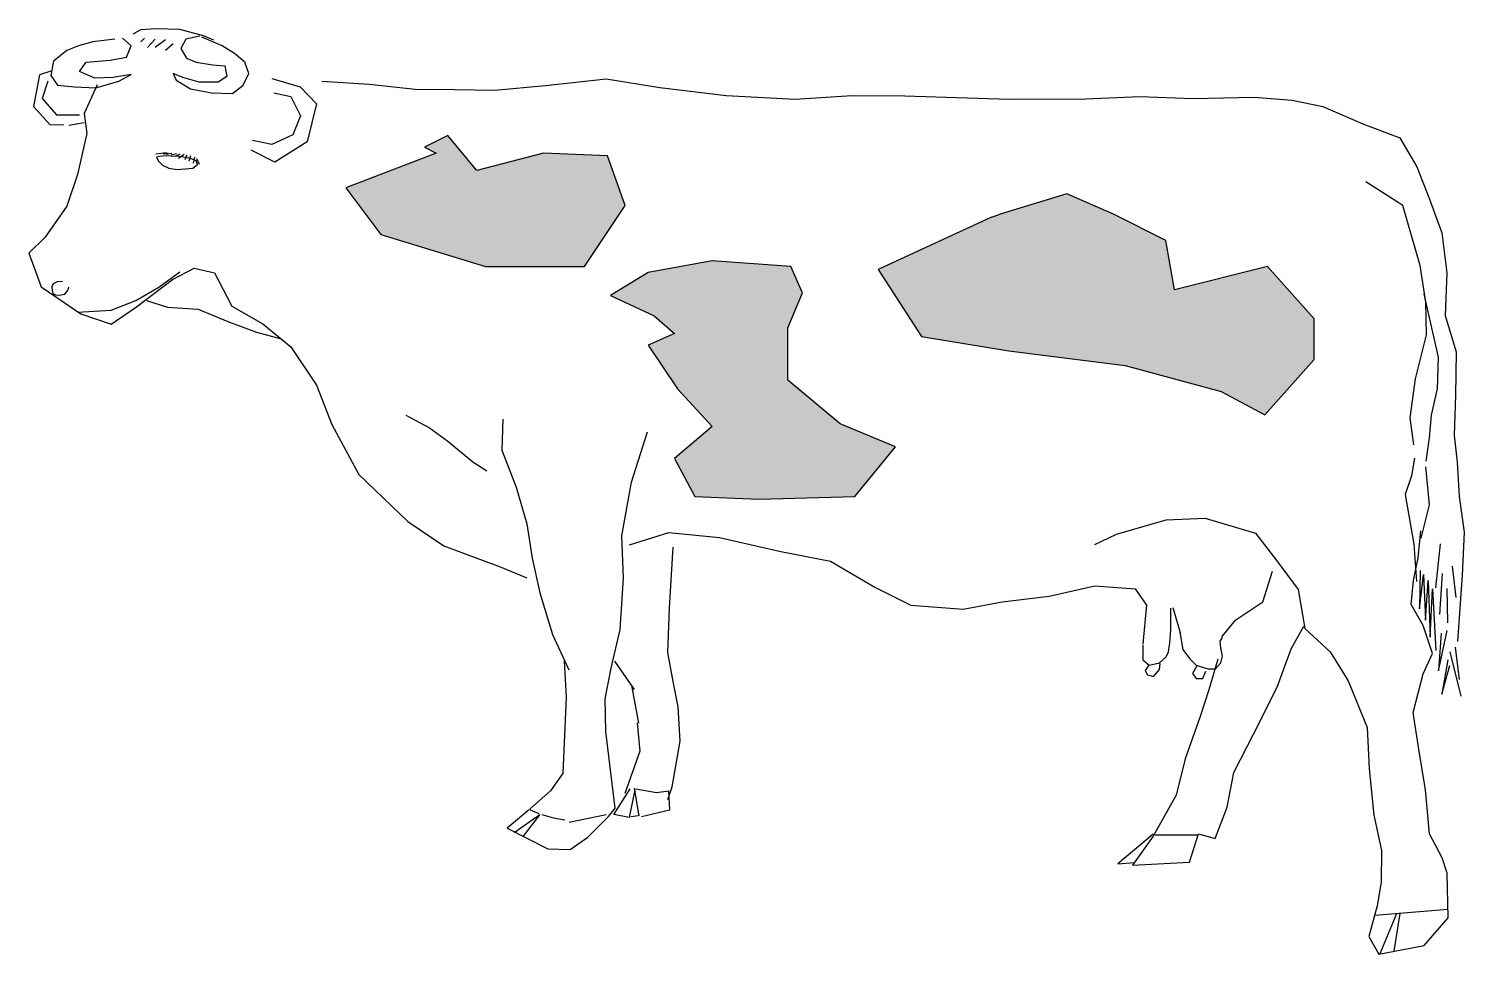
# Model space of a CAD drawing. Header units: millimetres. Extents: x -1474.18 to -1471.67, y 1782.24 to 1783.86.
import ezdxf

# ---------------------------------------------------------------- set-up
doc = ezdxf.new("R2010")
doc.units = ezdxf.units.MM
doc.header["$LTSCALE"] = 10
doc.layers.add('Animais', color=2, linetype='Continuous')

msp = doc.modelspace()

# ---------------------------------------------------------------- hatches: boundary and pattern name
at = {"layer": 'Animais'}
h = msp.add_hatch(dxfattribs=at)
h.set_pattern_fill('AR-SAND', color=256, scale=0.0005, style=0)
h.paths.add_polyline_path([(-1473.14, 1783.5501), (-1473.1705, 1783.6365), (-1473.2822, 1783.6416), (-1473.3989, 1783.6111), (-1473.4497, 1783.6721), (-1473.4903, 1783.6518), (-1473.47, 1783.6416), (-1473.6274, 1783.5806), (-1473.5665, 1783.4993), (-1473.3837, 1783.4434), (-1473.2111, 1783.4434)])
h.paths.add_polyline_path([(-1472.8303, 1783.3977), (-1472.8506, 1783.4434), (-1472.9877, 1783.4536), (-1473.0994, 1783.4333), (-1473.1654, 1783.3926), (-1473.0892, 1783.3571), (-1473.0537, 1783.3266), (-1473.0994, 1783.3063), (-1473.0486, 1783.23), (-1472.9877, 1783.164), (-1473.0537, 1783.1081), (-1473.0181, 1783.0421), (-1472.9064, 1783.037), (-1472.7389, 1783.0421), (-1472.6678, 1783.1284), (-1472.7642, 1783.1691), (-1472.8556, 1783.2453), (-1472.8556, 1783.3367)])
h.paths.add_polyline_path([(-1472.1955, 1783.4892), (-1472.2869, 1783.5349), (-1472.3682, 1783.5705), (-1472.485, 1783.5349), (-1472.5002, 1783.5298), (-1472.6982, 1783.4384), (-1472.6221, 1783.3215), (-1472.4697, 1783.2961), (-1472.2666, 1783.2707), (-1472.0991, 1783.225), (-1472.0229, 1783.1843), (-1471.9366, 1783.2809), (-1471.9366, 1783.352), (-1472.0178, 1783.4434), (-1472.1803, 1783.4028)])

# ---------------------------------------------------------------- linework, layer by layer
for p, q in [((-1473.9855, 1783.8568), (-1473.9996, 1783.8489)), ((-1473.9591, 1783.8587), (-1473.9855, 1783.8568)), ((-1473.9175, 1783.8573), (-1473.9591, 1783.8587)), ((-1473.8763, 1783.8462), (-1473.9175, 1783.8573)), ((-1473.8824, 1783.8457), (-1473.9074, 1783.8407)), ((-1473.8585, 1783.8387), (-1473.8763, 1783.8462)), ((-1474.1147, 1783.8206), (-1474.1381, 1783.8022)), ((-1474.0946, 1783.829), (-1474.1147, 1783.8206)), ((-1474.0695, 1783.8356), (-1474.0946, 1783.829)), ((-1474.0311, 1783.8407), (-1474.0695, 1783.8356)), ((-1474.0027, 1783.829), (-1474.0177, 1783.8423)), ((-1474.011, 1783.8089), (-1474.0027, 1783.829)), ((-1473.9793, 1783.8423), (-1473.986, 1783.8356)), ((-1473.9609, 1783.8407), (-1473.9743, 1783.8256)), ((-1473.9425, 1783.839), (-1473.9609, 1783.8256)), ((-1473.9292, 1783.8323), (-1473.9425, 1783.8206)), ((-1473.9074, 1783.8407), (-1473.9158, 1783.8239)), ((-1473.9158, 1783.8239), (-1473.9058, 1783.8072)), ((-1473.8439, 1783.829), (-1473.879, 1783.844)), ((-1473.8222, 1783.8156), (-1473.8439, 1783.829)), ((-1474.1381, 1783.8022), (-1474.1431, 1783.7771)), ((-1474.0929, 1783.7838), (-1474.0812, 1783.8005)), ((-1474.0812, 1783.8005), (-1474.0395, 1783.8039)), ((-1474.0395, 1783.8039), (-1474.011, 1783.8089)), ((-1473.9058, 1783.8072), (-1473.8891, 1783.8005)), ((-1473.8891, 1783.8005), (-1473.8606, 1783.7955)), ((-1473.8606, 1783.7955), (-1473.8389, 1783.7938)), ((-1473.8038, 1783.8005), (-1473.8222, 1783.8156)), ((-1473.7971, 1783.7804), (-1473.8038, 1783.8005)), ((-1474.1628, 1783.7781), (-1474.173, 1783.723)), ((-1474.1432, 1783.7844), (-1474.1628, 1783.7781)), ((-1474.1431, 1783.7771), (-1474.1314, 1783.7604)), ((-1474.0662, 1783.7721), (-1474.0929, 1783.7838)), ((-1474.0344, 1783.7738), (-1474.0662, 1783.7721)), ((-1474.0027, 1783.7788), (-1474.0344, 1783.7738)), ((-1474.0244, 1783.7671), (-1474.0027, 1783.7788)), ((-1473.9124, 1783.7738), (-1473.9292, 1783.7804)), ((-1473.9292, 1783.7804), (-1473.9241, 1783.7687)), ((-1473.884, 1783.7654), (-1473.9124, 1783.7738)), ((-1473.8356, 1783.7754), (-1473.8506, 1783.7654)), ((-1473.8389, 1783.7938), (-1473.8356, 1783.7754)), ((-1473.8072, 1783.7604), (-1473.7971, 1783.7804)), ((-1473.7568, 1783.7715), (-1473.7073, 1783.7574)), ((-1473.2788, 1783.7597), (-1473.173, 1783.7714)), ((-1473.173, 1783.7714), (-1473.0793, 1783.7558)), ((-1474.1481, 1783.7671), (-1474.1581, 1783.737)), ((-1474.1314, 1783.7604), (-1474.1013, 1783.757)), ((-1474.1013, 1783.757), (-1474.0645, 1783.7554)), ((-1474.0622, 1783.7609), (-1474.0847, 1783.7104)), ((-1474.0645, 1783.7554), (-1474.0244, 1783.7671)), ((-1473.9241, 1783.7687), (-1473.8991, 1783.7537)), ((-1473.8991, 1783.7537), (-1473.8623, 1783.747)), ((-1473.8506, 1783.7654), (-1473.884, 1783.7654)), ((-1473.8623, 1783.747), (-1473.8255, 1783.7453)), ((-1473.8255, 1783.7453), (-1473.8072, 1783.7604)), ((-1473.7537, 1783.747), (-1473.7236, 1783.7403)), ((-1473.7073, 1783.7574), (-1473.6792, 1783.7273)), ((-1473.6696, 1783.7672), (-1473.5866, 1783.7616)), ((-1473.5866, 1783.7616), (-1473.5064, 1783.7534)), ((-1473.5064, 1783.7534), (-1473.4371, 1783.7525)), ((-1473.4371, 1783.7525), (-1473.3678, 1783.7516)), ((-1473.3678, 1783.7516), (-1473.2788, 1783.7597)), ((-1473.0793, 1783.7558), (-1472.9632, 1783.7422)), ((-1474.173, 1783.723), (-1474.1449, 1783.6916)), ((-1474.1581, 1783.737), (-1474.133, 1783.7085)), ((-1473.7236, 1783.7403), (-1473.7069, 1783.7068)), ((-1473.6792, 1783.7273), (-1473.6953, 1783.6613)), ((-1472.9632, 1783.7422), (-1472.8428, 1783.7354)), ((-1472.8428, 1783.7354), (-1472.7442, 1783.7418)), ((-1472.7442, 1783.7418), (-1472.6513, 1783.7415)), ((-1472.6513, 1783.7415), (-1472.5613, 1783.7385)), ((-1472.5613, 1783.7385), (-1472.4685, 1783.7354)), ((-1472.4685, 1783.7354), (-1472.3353, 1783.7365)), ((-1472.3353, 1783.7365), (-1472.2409, 1783.7402)), ((-1472.2409, 1783.7402), (-1472.1481, 1783.7371)), ((-1472.1481, 1783.7371), (-1472.0413, 1783.7391)), ((-1472.0413, 1783.7391), (-1471.9749, 1783.7341)), ((-1471.9749, 1783.7341), (-1471.9212, 1783.7226)), ((-1471.9212, 1783.7226), (-1471.8515, 1783.6926)), ((-1474.133, 1783.7085), (-1474.0929, 1783.7085)), ((-1474.1113, 1783.6901), (-1474.0846, 1783.6951)), ((-1474.0847, 1783.7104), (-1474.0803, 1783.6755)), ((-1473.7069, 1783.7068), (-1473.7203, 1783.6734)), ((-1474.1449, 1783.6916), (-1474.12, 1783.6907)), ((-1474.0803, 1783.6755), (-1474.0965, 1783.604)), ((-1473.7203, 1783.6734), (-1473.757, 1783.6567)), ((-1473.4497, 1783.6721), (-1473.4903, 1783.6518)), ((-1473.3989, 1783.6111), (-1473.4497, 1783.6721)), ((-1471.8515, 1783.6926), (-1471.7871, 1783.6682)), ((-1473.7519, 1783.6257), (-1473.7928, 1783.6465)), ((-1473.757, 1783.6567), (-1473.7905, 1783.6633)), ((-1473.6953, 1783.6613), (-1473.7519, 1783.6257)), ((-1473.4903, 1783.6518), (-1473.47, 1783.6416)), ((-1471.7871, 1783.6682), (-1471.7569, 1783.6173)), ((-1473.9416, 1783.6422), (-1473.9593, 1783.6394)), ((-1473.9533, 1783.6357), (-1473.9585, 1783.6342)), ((-1473.9585, 1783.6342), (-1473.954, 1783.627)), ((-1473.954, 1783.627), (-1473.9476, 1783.6207)), ((-1473.9411, 1783.6366), (-1473.9533, 1783.6357)), ((-1473.9476, 1783.6207), (-1473.9367, 1783.6152)), ((-1473.9379, 1783.6415), (-1473.9467, 1783.6398)), ((-1473.9317, 1783.6407), (-1473.9422, 1783.6392)), ((-1473.9328, 1783.6362), (-1473.9411, 1783.6366)), ((-1473.9168, 1783.6353), (-1473.9332, 1783.6364)), ((-1473.9232, 1783.6404), (-1473.9328, 1783.6381)), ((-1473.9176, 1783.6398), (-1473.9262, 1783.6353)), ((-1473.9101, 1783.6392), (-1473.9197, 1783.6319)), ((-1473.899, 1783.6323), (-1473.9168, 1783.6353)), ((-1473.9052, 1783.6379), (-1473.9086, 1783.6295)), ((-1473.899, 1783.6366), (-1473.9018, 1783.6276)), ((-1473.8891, 1783.6282), (-1473.899, 1783.6323)), ((-1473.8949, 1783.6152), (-1473.887, 1783.6218)), ((-1473.8921, 1783.6347), (-1473.8943, 1783.6242)), ((-1473.887, 1783.6218), (-1473.8891, 1783.6282)), ((-1473.8885, 1783.6321), (-1473.884, 1783.6222)), ((-1473.47, 1783.6416), (-1473.6274, 1783.5806)), ((-1473.2822, 1783.6416), (-1473.3989, 1783.6111)), ((-1473.1705, 1783.6365), (-1473.2822, 1783.6416)), ((-1473.14, 1783.5501), (-1473.1705, 1783.6365)), ((-1474.0965, 1783.604), (-1474.115, 1783.5491)), ((-1473.9367, 1783.6152), (-1473.9225, 1783.613)), ((-1473.9225, 1783.613), (-1473.9084, 1783.6141)), ((-1473.9084, 1783.6141), (-1473.8949, 1783.6152)), ((-1471.7569, 1783.6173), (-1471.7352, 1783.5611)), ((-1473.6274, 1783.5806), (-1473.5665, 1783.4993)), ((-1472.3682, 1783.5705), (-1472.485, 1783.5349)), ((-1472.2869, 1783.5349), (-1472.3682, 1783.5705)), ((-1471.7814, 1783.5502), (-1471.8465, 1783.5912)), ((-1474.115, 1783.5491), (-1474.1529, 1783.4949)), ((-1473.2111, 1783.4434), (-1473.14, 1783.5501)), ((-1471.7516, 1783.4452), (-1471.7814, 1783.5502)), ((-1471.7352, 1783.5611), (-1471.7136, 1783.5022)), ((-1472.5002, 1783.5298), (-1472.6982, 1783.4384)), ((-1472.5002, 1783.5298), (-1472.485, 1783.5349)), ((-1472.1955, 1783.4892), (-1472.2869, 1783.5349)), ((-1474.1529, 1783.4949), (-1474.1816, 1783.4668)), ((-1473.5665, 1783.4993), (-1473.3837, 1783.4434)), ((-1471.7136, 1783.5022), (-1471.7049, 1783.4325)), ((-1472.1803, 1783.4028), (-1472.1955, 1783.4892)), ((-1474.1816, 1783.4668), (-1474.16, 1783.4078)), ((-1472.9877, 1783.4536), (-1473.0994, 1783.4333)), ((-1472.8506, 1783.4434), (-1472.9877, 1783.4536)), ((-1471.7413, 1783.3811), (-1471.7516, 1783.4452)), ((-1473.9933, 1783.3731), (-1473.9307, 1783.421)), ((-1473.9543, 1783.4075), (-1473.9175, 1783.4343)), ((-1473.9307, 1783.421), (-1473.8926, 1783.4405)), ((-1473.8926, 1783.4405), (-1473.8569, 1783.4324)), ((-1473.8569, 1783.4324), (-1473.8269, 1783.3745)), ((-1473.3837, 1783.4434), (-1473.2111, 1783.4434)), ((-1473.0994, 1783.4333), (-1473.1654, 1783.3926)), ((-1472.8303, 1783.3977), (-1472.8506, 1783.4434)), ((-1472.6982, 1783.4384), (-1472.6221, 1783.3215)), ((-1472.0178, 1783.4434), (-1472.1803, 1783.4028)), ((-1471.9366, 1783.352), (-1472.0178, 1783.4434)), ((-1471.7049, 1783.4325), (-1471.7074, 1783.3577)), ((-1474.16, 1783.4078), (-1474.0908, 1783.3611)), ((-1474.1386, 1783.4135), (-1474.141, 1783.4079)), ((-1474.141, 1783.4079), (-1474.1407, 1783.4022)), ((-1474.1407, 1783.4022), (-1474.1396, 1783.3966)), ((-1474.1396, 1783.3966), (-1474.1349, 1783.3938)), ((-1474.1318, 1783.4165), (-1474.1386, 1783.4135)), ((-1474.1349, 1783.3938), (-1474.1283, 1783.3933)), ((-1474.1227, 1783.4175), (-1474.1318, 1783.4165)), ((-1474.1283, 1783.3933), (-1474.1185, 1783.3955)), ((-1474.1185, 1783.3955), (-1474.1124, 1783.4025)), ((-1474.1124, 1783.4025), (-1474.1117, 1783.4072)), ((-1473.9944, 1783.3841), (-1473.9543, 1783.4075)), ((-1472.8556, 1783.3367), (-1472.8303, 1783.3977)), ((-1471.7447, 1783.3954), (-1471.7305, 1783.3314)), ((-1474.0378, 1783.3674), (-1473.9944, 1783.3841)), ((-1474.0373, 1783.3427), (-1473.9933, 1783.3731)), ((-1473.976, 1783.3841), (-1473.9392, 1783.3724)), ((-1473.9392, 1783.3724), (-1473.8858, 1783.369)), ((-1473.8858, 1783.369), (-1473.8339, 1783.3473)), ((-1473.8269, 1783.3745), (-1473.7725, 1783.3436)), ((-1473.1654, 1783.3926), (-1473.0892, 1783.3571)), ((-1471.7404, 1783.3242), (-1471.7413, 1783.3811)), ((-1474.0963, 1783.364), (-1474.0378, 1783.3674)), ((-1474.0908, 1783.3611), (-1474.0373, 1783.3427)), ((-1473.8339, 1783.3473), (-1473.7838, 1783.3289)), ((-1473.7725, 1783.3436), (-1473.7239, 1783.3031)), ((-1473.0892, 1783.3571), (-1473.0537, 1783.3266)), ((-1471.9366, 1783.2809), (-1471.9366, 1783.352)), ((-1471.7074, 1783.3577), (-1471.6887, 1783.2947)), ((-1473.7838, 1783.3289), (-1473.7404, 1783.3172)), ((-1473.0537, 1783.3266), (-1473.0994, 1783.3063)), ((-1472.8556, 1783.2453), (-1472.8556, 1783.3367)), ((-1472.6221, 1783.3215), (-1472.4697, 1783.2961)), ((-1471.7596, 1783.2472), (-1471.7404, 1783.3242)), ((-1471.7305, 1783.3314), (-1471.7198, 1783.2852)), ((-1473.7239, 1783.3031), (-1473.679, 1783.2364)), ((-1473.0994, 1783.3063), (-1473.0486, 1783.23)), ((-1472.4697, 1783.2961), (-1472.2666, 1783.2707)), ((-1471.6887, 1783.2947), (-1471.6898, 1783.2185)), ((-1472.2666, 1783.2707), (-1472.0991, 1783.225)), ((-1472.0229, 1783.1843), (-1471.9366, 1783.2809)), ((-1471.7198, 1783.2852), (-1471.7216, 1783.23)), ((-1472.7642, 1783.1691), (-1472.8556, 1783.2453)), ((-1471.7688, 1783.1795), (-1471.7596, 1783.2472)), ((-1473.679, 1783.2364), (-1473.6522, 1783.1676)), ((-1473.0486, 1783.23), (-1472.9877, 1783.164)), ((-1472.0991, 1783.225), (-1472.0229, 1783.1843)), ((-1471.7216, 1783.23), (-1471.7323, 1783.1838)), ((-1471.6898, 1783.2185), (-1471.6922, 1783.1492)), ((-1473.5227, 1783.1841), (-1473.4818, 1783.1619)), ((-1473.3537, 1783.177), (-1473.3555, 1783.123)), ((-1472.6678, 1783.1284), (-1472.7642, 1783.1691)), ((-1471.7621, 1783.1322), (-1471.7688, 1783.1795)), ((-1471.7323, 1783.1838), (-1471.7358, 1783.1446)), ((-1473.6522, 1783.1676), (-1473.6052, 1783.0801)), ((-1473.4818, 1783.1619), (-1473.4493, 1783.1386)), ((-1473.1286, 1783.0669), (-1473.1007, 1783.1547)), ((-1472.9877, 1783.164), (-1473.0537, 1783.1081)), ((-1471.7358, 1783.1446), (-1471.7412, 1783.1037)), ((-1471.6922, 1783.1492), (-1471.6868, 1783.1019)), ((-1473.4493, 1783.1386), (-1473.4061, 1783.1025)), ((-1473.3555, 1783.123), (-1473.33, 1783.0584)), ((-1472.7389, 1783.0421), (-1472.6678, 1783.1284)), ((-1473.4061, 1783.1025), (-1473.3817, 1783.0865)), ((-1473.0537, 1783.1081), (-1473.0181, 1783.0421)), ((-1471.7615, 1783.1086), (-1471.7666, 1783.0782)), ((-1471.7421, 1783.0936), (-1471.7354, 1783.0273)), ((-1471.6868, 1783.1019), (-1471.6832, 1783.0422)), ((-1473.6052, 1783.0801), (-1473.5192, 1782.9982)), ((-1471.7666, 1783.0782), (-1471.7774, 1783.0453)), ((-1473.33, 1783.0584), (-1473.3113, 1782.994)), ((-1473.1456, 1782.9732), (-1473.1286, 1783.0669)), ((-1471.7774, 1783.0453), (-1471.7623, 1782.9589)), ((-1473.0181, 1783.0421), (-1472.9064, 1783.037)), ((-1472.9064, 1783.037), (-1472.7389, 1783.0421)), ((-1471.7354, 1783.0273), (-1471.7503, 1782.9693)), ((-1471.6832, 1783.0422), (-1471.6743, 1782.9795)), ((-1473.5192, 1782.9982), (-1473.4568, 1782.9559)), ((-1473.3113, 1782.994), (-1473.3022, 1782.9341)), ((-1472.2817, 1782.9762), (-1472.1949, 1783.001)), ((-1472.1949, 1783.001), (-1472.1268, 1783.0043)), ((-1472.1268, 1783.0043), (-1472.039, 1782.9778)), ((-1473.1425, 1782.8996), (-1473.1456, 1782.9732)), ((-1473.1323, 1782.9575), (-1473.0636, 1782.9788)), ((-1473.0636, 1782.9788), (-1472.9752, 1782.9703)), ((-1472.9752, 1782.9703), (-1472.8678, 1782.9459)), ((-1472.3197, 1782.9581), (-1472.2817, 1782.9762)), ((-1472.039, 1782.9778), (-1472.0018, 1782.9294)), ((-1471.7548, 1782.935), (-1471.7504, 1782.982)), ((-1471.6743, 1782.9795), (-1471.6781, 1782.9047)), ((-1473.4568, 1782.9559), (-1473.3582, 1782.9193)), ((-1473.0625, 1782.847), (-1473.0562, 1782.9536)), ((-1472.8678, 1782.9459), (-1472.781, 1782.9291)), ((-1471.7623, 1782.9589), (-1471.7575, 1782.8935)), ((-1471.7165, 1782.9594), (-1471.7243, 1782.8826)), ((-1473.3582, 1782.9193), (-1473.3117, 1782.8997)), ((-1473.3022, 1782.9341), (-1473.289, 1782.874)), ((-1472.781, 1782.9291), (-1472.7035, 1782.8835)), ((-1472.0018, 1782.9294), (-1471.9646, 1782.8796)), ((-1471.763, 1782.8951), (-1471.7548, 1782.935)), ((-1471.6957, 1782.9203), (-1471.6892, 1782.8657)), ((-1473.1483, 1782.8097), (-1473.1425, 1782.8996)), ((-1472.0263, 1782.8581), (-1472.0093, 1782.9116)), ((-1471.7672, 1782.8536), (-1471.763, 1782.8951)), ((-1471.7514, 1782.9128), (-1471.7526, 1782.8459)), ((-1471.7526, 1782.8459), (-1471.7457, 1782.9059)), ((-1471.7457, 1782.9059), (-1471.7422, 1782.8263)), ((-1471.7422, 1782.8263), (-1471.7376, 1782.8955)), ((-1471.7376, 1782.8955), (-1471.7341, 1782.7963)), ((-1471.7126, 1782.9073), (-1471.7178, 1782.8358)), ((-1471.6781, 1782.9047), (-1471.6862, 1782.7885)), ((-1473.289, 1782.874), (-1473.2665, 1782.8011)), ((-1472.7035, 1782.8835), (-1472.6408, 1782.8523)), ((-1472.4811, 1782.8581), (-1472.399, 1782.8678)), ((-1472.399, 1782.8678), (-1472.3194, 1782.886)), ((-1472.3194, 1782.886), (-1472.2488, 1782.8808)), ((-1472.2488, 1782.8808), (-1472.229, 1782.8524)), ((-1471.9646, 1782.8796), (-1471.953, 1782.8113)), ((-1471.7341, 1782.7963), (-1471.7295, 1782.8805)), ((-1471.7295, 1782.8805), (-1471.7238, 1782.7732)), ((-1471.7048, 1782.8813), (-1471.7035, 1782.8215)), ((-1473.0651, 1782.7694), (-1473.0625, 1782.847)), ((-1472.6408, 1782.8523), (-1472.5495, 1782.8451)), ((-1472.5495, 1782.8451), (-1472.4811, 1782.8581)), ((-1472.229, 1782.8524), (-1472.2354, 1782.7847)), ((-1472.187, 1782.8299), (-1472.187, 1782.8469)), ((-1472.1834, 1782.8481), (-1472.1697, 1782.8019)), ((-1472.0732, 1782.8264), (-1472.0263, 1782.8581)), ((-1471.7462, 1782.8169), (-1471.7672, 1782.8536)), ((-1472.187, 1782.809), (-1472.187, 1782.8299)), ((-1472.0977, 1782.7967), (-1472.0732, 1782.8264)), ((-1473.2665, 1782.8011), (-1473.238, 1782.7392)), ((-1473.1644, 1782.7423), (-1473.1483, 1782.8097)), ((-1472.1883, 1782.7867), (-1472.187, 1782.809)), ((-1472.1713, 1782.805), (-1472.1661, 1782.7749)), ((-1472.1007, 1782.7893), (-1472.0968, 1782.7959)), ((-1471.9764, 1782.776), (-1471.9543, 1782.8155)), ((-1471.953, 1782.8113), (-1471.9086, 1782.771)), ((-1471.7299, 1782.7678), (-1471.7462, 1782.8169)), ((-1471.7192, 1782.7374), (-1471.7042, 1782.8078)), ((-1471.7145, 1782.8032), (-1471.7192, 1782.7374)), ((-1473.0557, 1782.7192), (-1473.0651, 1782.7694)), ((-1472.2354, 1782.7828), (-1472.2354, 1782.7566)), ((-1472.1949, 1782.7618), (-1472.1909, 1782.771)), ((-1472.1909, 1782.771), (-1472.1883, 1782.7867)), ((-1472.1661, 1782.7749), (-1472.1543, 1782.7592)), ((-1472.0994, 1782.7775), (-1472.1007, 1782.7893)), ((-1472.0968, 1782.7632), (-1472.0994, 1782.7775)), ((-1472.0008, 1782.7089), (-1471.9764, 1782.776)), ((-1471.9086, 1782.771), (-1471.877, 1782.72)), ((-1471.7463, 1782.7323), (-1471.7299, 1782.7678)), ((-1471.6996, 1782.7709), (-1471.68, 1782.6936)), ((-1471.6903, 1782.779), (-1471.6834, 1782.7224)), ((-1473.2462, 1782.7543), (-1473.2427, 1782.6918)), ((-1473.1746, 1782.6885), (-1473.1644, 1782.7423)), ((-1473.1586, 1782.7543), (-1473.1239, 1782.7048)), ((-1472.2354, 1782.7566), (-1472.2249, 1782.7474)), ((-1472.2249, 1782.7488), (-1472.2315, 1782.7383)), ((-1472.2249, 1782.7474), (-1472.2066, 1782.7514)), ((-1472.2066, 1782.7514), (-1472.1949, 1782.7618)), ((-1472.2066, 1782.7396), (-1472.2053, 1782.7501)), ((-1472.1543, 1782.7592), (-1472.1426, 1782.7474)), ((-1472.1412, 1782.7461), (-1472.1491, 1782.7331)), ((-1472.1426, 1782.7474), (-1472.1216, 1782.7409)), ((-1472.1046, 1782.7581), (-1472.1202, 1782.7046)), ((-1472.1086, 1782.7409), (-1472.0994, 1782.7514)), ((-1472.0994, 1782.7514), (-1472.0968, 1782.7632)), ((-1471.703, 1782.757), (-1471.7134, 1782.697)), ((-1471.7134, 1782.697), (-1471.6996, 1782.7467)), ((-1473.0475, 1782.6746), (-1473.0557, 1782.7192)), ((-1472.2315, 1782.7383), (-1472.2275, 1782.7304)), ((-1472.2275, 1782.7304), (-1472.2171, 1782.7278)), ((-1472.2171, 1782.7278), (-1472.2066, 1782.7396)), ((-1472.1491, 1782.7331), (-1472.1426, 1782.7239)), ((-1472.1426, 1782.7239), (-1472.1308, 1782.7239)), ((-1472.1308, 1782.7239), (-1472.1256, 1782.737)), ((-1472.1216, 1782.7409), (-1472.1086, 1782.7409)), ((-1471.877, 1782.72), (-1471.8437, 1782.6385)), ((-1471.7638, 1782.6649), (-1471.7463, 1782.7323)), ((-1473.2427, 1782.6918), (-1473.2488, 1782.5589)), ((-1473.128, 1782.7092), (-1473.1164, 1782.6461)), ((-1472.1202, 1782.7046), (-1472.1356, 1782.658)), ((-1472.0424, 1782.6271), (-1472.0008, 1782.7089)), ((-1473.1737, 1782.6316), (-1473.1746, 1782.6885)), ((-1473.0439, 1782.6148), (-1473.0475, 1782.6746)), ((-1473.1187, 1782.6466), (-1473.1143, 1782.5971)), ((-1472.1356, 1782.658), (-1472.1617, 1782.584)), ((-1471.7535, 1782.6008), (-1471.7638, 1782.6649)), ((-1473.1574, 1782.498), (-1473.1737, 1782.6316)), ((-1472.0765, 1782.5603), (-1472.0424, 1782.6271)), ((-1471.8437, 1782.6385), (-1471.8406, 1782.5663)), ((-1473.1143, 1782.5971), (-1473.1403, 1782.5233)), ((-1473.0577, 1782.5349), (-1473.0439, 1782.6148)), ((-1471.742, 1782.5297), (-1471.7535, 1782.6008)), ((-1472.1617, 1782.584), (-1472.1777, 1782.5207)), ((-1471.8406, 1782.5663), (-1471.8322, 1782.4856)), ((-1473.2482, 1782.5593), (-1473.27, 1782.5281)), ((-1472.0882, 1782.4997), (-1472.0765, 1782.5603)), ((-1473.27, 1782.5281), (-1473.31, 1782.4934)), ((-1473.1595, 1782.4867), (-1473.1313, 1782.5315)), ((-1473.1231, 1782.5298), (-1473.133, 1782.4817)), ((-1473.1243, 1782.5329), (-1473.1162, 1782.4841)), ((-1473.1214, 1782.5315), (-1473.0849, 1782.5249)), ((-1473.0849, 1782.5249), (-1473.0633, 1782.5282)), ((-1473.0653, 1782.5129), (-1473.0577, 1782.5349)), ((-1473.0617, 1782.495), (-1473.0633, 1782.5282)), ((-1472.1777, 1782.5207), (-1472.2175, 1782.4486)), ((-1471.7348, 1782.4532), (-1471.742, 1782.5297)), ((-1473.31, 1782.4934), (-1473.3457, 1782.4627)), ((-1473.3055, 1782.495), (-1473.2906, 1782.4883)), ((-1473.1689, 1782.4831), (-1473.1574, 1782.498)), ((-1473.1114, 1782.4833), (-1473.0617, 1782.495)), ((-1472.1095, 1782.4449), (-1472.0882, 1782.4997)), ((-1473.3337, 1782.4551), (-1473.2889, 1782.4867)), ((-1473.2889, 1782.4867), (-1473.3188, 1782.4485)), ((-1473.2853, 1782.487), (-1473.2647, 1782.4808)), ((-1473.2647, 1782.4808), (-1473.2454, 1782.4774)), ((-1473.2375, 1782.4734), (-1473.1728, 1782.4867)), ((-1473.1862, 1782.4657), (-1473.1689, 1782.4831)), ((-1473.133, 1782.4817), (-1473.1595, 1782.4867)), ((-1473.1297, 1782.4833), (-1473.1164, 1782.485)), ((-1471.8322, 1782.4856), (-1471.819, 1782.4241)), ((-1473.3457, 1782.4627), (-1473.2748, 1782.427)), ((-1473.236, 1782.4257), (-1473.2048, 1782.4469)), ((-1473.2048, 1782.4469), (-1473.1862, 1782.4657)), ((-1472.2175, 1782.4523), (-1472.2791, 1782.4008)), ((-1472.2175, 1782.4486), (-1472.2539, 1782.3985)), ((-1472.2142, 1782.4512), (-1472.1392, 1782.4512)), ((-1472.1539, 1782.4034), (-1472.1383, 1782.4528)), ((-1472.1383, 1782.4528), (-1472.1095, 1782.4449)), ((-1471.7127, 1782.4109), (-1471.7348, 1782.4532)), ((-1473.2748, 1782.427), (-1473.236, 1782.4257)), ((-1471.819, 1782.4241), (-1471.8195, 1782.3687)), ((-1472.2791, 1782.4008), (-1472.2511, 1782.403)), ((-1472.2539, 1782.3985), (-1472.1539, 1782.4034)), ((-1471.7039, 1782.3842), (-1471.7127, 1782.4109)), ((-1471.8195, 1782.3687), (-1471.8264, 1782.3273)), ((-1471.7023, 1782.3065), (-1471.7039, 1782.3842)), ((-1471.8264, 1782.3273), (-1471.8407, 1782.2737)), ((-1471.8303, 1782.3112), (-1471.7023, 1782.3215)), ((-1471.7928, 1782.3134), (-1471.8215, 1782.2435)), ((-1471.7869, 1782.3141), (-1471.7972, 1782.2479)), ((-1471.7441, 1782.258), (-1471.7023, 1782.3065)), ((-1471.8407, 1782.2737), (-1471.8237, 1782.2427)), ((-1471.8237, 1782.2427), (-1471.7441, 1782.258))]:
    msp.add_line(p, q, dxfattribs=at)

doc.saveas('drawing.dxf')
